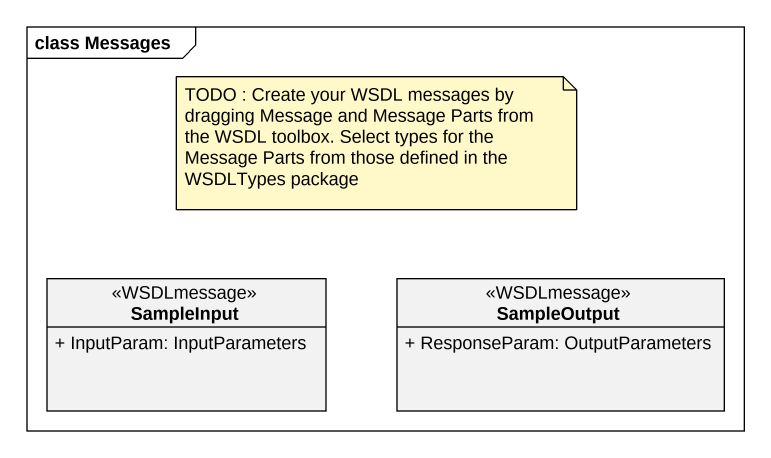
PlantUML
@startuml
mainframe class Messages
hide circle
hide empty members
skinparam classAttributeIconSize 0
class SampleInput <<WSDLmessage>> {
  + InputParam: InputParameters
}
class SampleOutput <<WSDLmessage>> {
  + ResponseParam: OutputParameters
}
note as N1
  TODO : Create your WSDL messages by dragging Message and Message Parts from the WSDL toolbox. Select types for the Message Parts from those defined in the WSDLTypes package
end note
@enduml
